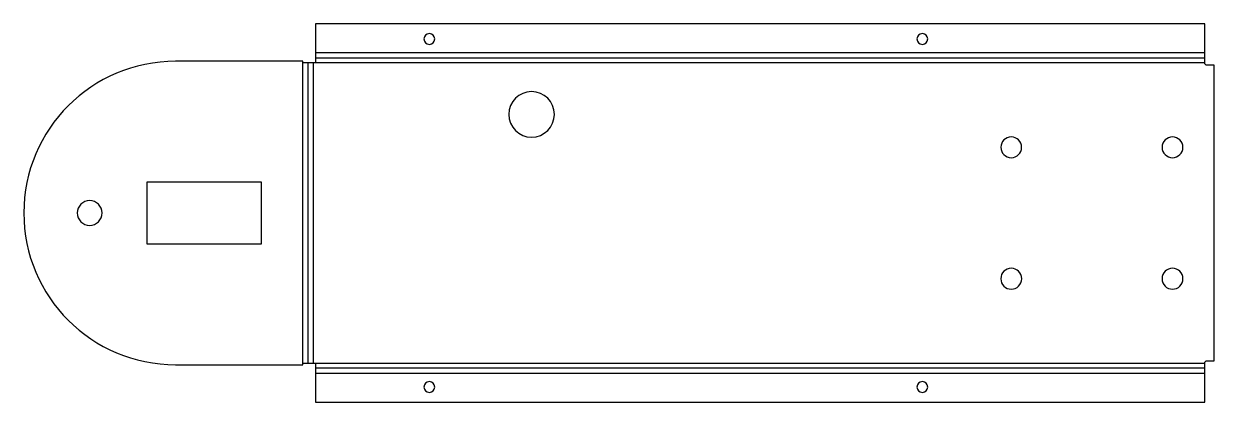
# Model space of a CAD drawing. Header units: inches. Extents: x -3.8 to 11.8, y 0 to 5.
import ezdxf

# ---------------------------------------------------------------- set-up
doc = ezdxf.new("R2010")
doc.units = ezdxf.units.IN

msp = doc.modelspace()

# ---------------------------------------------------------------- linework, layer by layer
at = {"layer": 'BEND'}
for p, q in [((-0.099, 0.516), (-0.099, 4.472)), ((0, 4.541), (11.722, 4.541)), ((11.722, 0.447), (0, 0.447))]:
    msp.add_line(p, q, dxfattribs=at)
at = {"layer": 'BEND_EXTENT'}
for p, q in [((0, 4.61), (11.722, 4.61)), ((-0.168, 0.516), (-0.168, 4.472)), ((-0.03, 4.472), (-0.03, 0.516)), ((11.722, 4.472), (0, 4.472)), ((0, 0.516), (11.722, 0.516)), ((11.722, 0.378), (0, 0.378))]:
    msp.add_line(p, q, dxfattribs=at)
at = {"layer": 'INTERIOR_PROFILES'}
msp.add_lwpolyline([(-2.218, 2.081), (-2.218, 2.906), (-0.718, 2.906), (-0.718, 2.081)], close=True, dxfattribs=at)
at = {"layer": 'INTERIOR_PROFILES', "extrusion": (0, 0, -1)}
for centre, radius in [((-1.5, 4.788), 0.0709), ((-8, 4.788), 0.0709), ((-2.848, 3.794), 0.3), ((-9.172, 3.36), 0.137), ((-11.298, 3.36), 0.137), ((2.978, 2.494), 0.164), ((-9.172, 1.628), 0.138), ((-11.298, 1.628), 0.138), ((-1.5, 0.2), 0.0709), ((-8, 0.2), 0.0709)]:
    msp.add_circle(centre, radius, dxfattribs=at)
at = {"layer": 'OUTER_PROFILES'}
msp.add_lwpolyline([(0, 0.516), (0, 0), (11.722, 0), (11.722, 0.516, -0.414214), (11.753, 0.546), (11.848, 0.546), (11.848, 4.441), (11.753, 4.441, -0.414214), (11.722, 4.472), (11.722, 4.988), (0, 4.988), (0, 4.472), (-0.168, 4.472), (-0.168, 4.494), (-1.846, 4.494, 1), (-1.846, 0.494), (-0.168, 0.494), (-0.168, 0.516)], format="xyb", close=True, dxfattribs=at)

doc.saveas('drawing.dxf')
